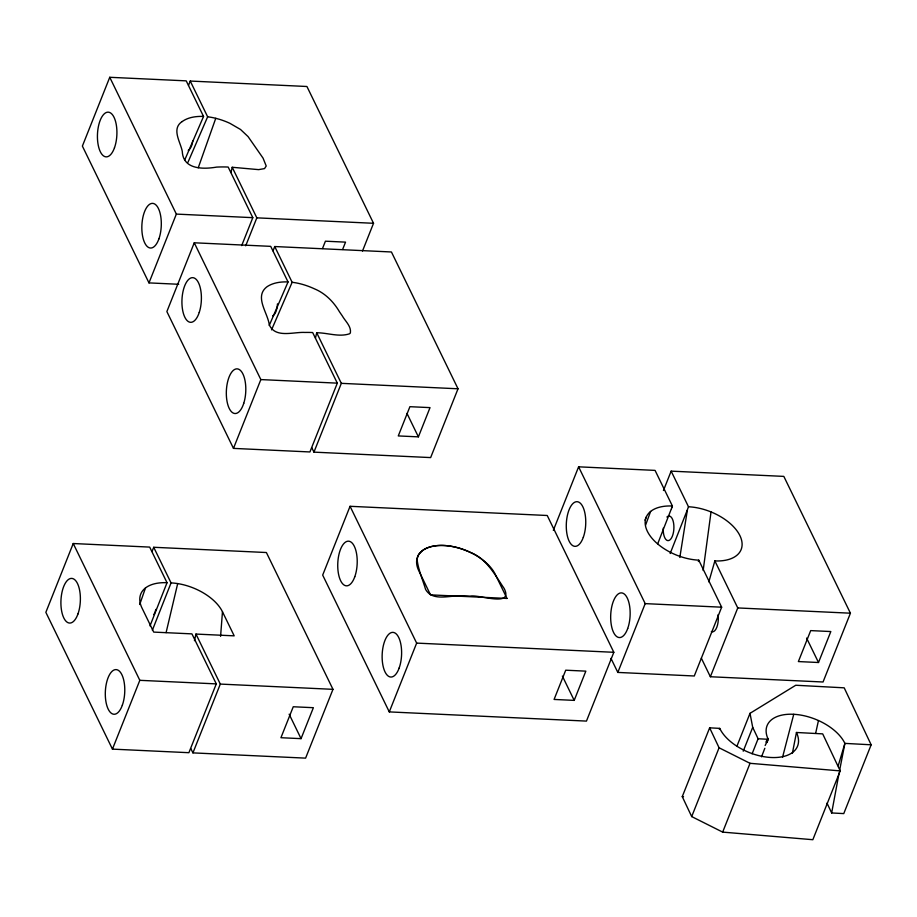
<?xml version="1.0" encoding="UTF-8"?>
<svg xmlns="http://www.w3.org/2000/svg" width="917" height="917" viewBox="0 0 917 917"><rect width="100%" height="100%" fill="white"/><g stroke="black" fill="none" stroke-linecap="round" stroke-linejoin="round"><path stroke-width="1.38" d="M220.584 636.352L222.464 611.765A42.48 23.819 21.7 0 0 171.055 582.903L153.712 547.277L266.389 552.527L332.974 689.332L305.602 758.13L192.925 752.88L190.874 748.673M703.156 570.477L711.03 511.938M671.347 508.832L672.402 506.012L671.68 507.949M679.818 557.467L687.452 509.577M736.844 746.415L750.003 713.334L795.75 685.251L844.202 687.83L871.15 744.799L843.766 813.597L831.662 812.955L839.147 772.756M796.449 732.477A42.48 23.819 21.7 0 1 770.899 757.488A42.48 23.819 21.7 0 1 719.742 728.373L709.643 727.834L682.259 796.644L691.693 816.577L722.665 832.109L812.84 839.708L840.213 770.899L822.698 733.875L796.449 732.477L792.357 753.396M839.468 771.117L844.901 743.389A42.48 23.819 21.7 0 0 794.42 714.332A42.48 23.819 21.7 0 0 767.77 738.357L765.936 742.14M815.752 732.832L818.468 720.533M194.438 640.685L195.963 634.071L234.19 635.848L222.464 611.765M230.969 172.545L232.219 167.272L258.64 169.634L264.532 168.602L266.217 166.034L263.064 158.148L248.071 136.599L240.529 129.48L229.869 123.302A45.265 25.378 21.7 0 0 219.335 119.29L215.759 118.304A41.529 23.28 21.7 0 0 207.643 116.803L190.243 81.051L306.931 86.496L373.528 223.29L362.479 251.075M166.092 632.627L177.692 583.59M315.459 338.029L316.709 332.768C327.541 332.722 338.969 337.353 349.503 333.799A7.76 4.344 21.7 0 0 350.386 332.814C351.429 326.269 345.182 321.088 342.224 315.792A273.553 153.368 21.7 0 1 339.45 311.746C333.616 301.808 325.226 293.291 314.439 288.832A45.323 25.401 21.7 0 0 304.455 284.969L302.381 284.35A41.586 23.315 21.7 0 0 292.133 282.287L274.733 246.535L391.433 251.98L458.019 388.785L430.646 457.583L313.946 452.138L311.837 447.794M782.545 757.27L793.744 714.286M698.364 561.548L698.765 560.161A42.48 23.819 21.7 0 1 647.459 531.516A42.48 23.819 21.7 0 1 671.806 505.989M701.356 658.211L710.366 676.746L823.042 681.996L850.426 613.198L783.829 476.393L671.152 471.143L688.495 506.769A42.48 23.819 21.7 0 1 739.904 535.62A42.48 23.819 21.7 0 1 714.859 560.917L708.83 581.871M838.195 765.798L844.901 743.389L871.15 744.799M139.716 604.509L145.482 587.946M198.255 167.754L215.759 118.304M645.614 525.017L650.611 511.434M719.742 728.373L719.352 729.439M767.804 740.351L767.025 742.472M688.495 506.769L687.578 509.233M671.129 509.416L657.73 543.747M687.234 510.161L670.167 553.513M764.824 748.295L761.523 756.846M167.032 582.719A42.469 23.808 21.7 0 0 141.986 608.005L153.712 632.1L191.94 633.876L216.286 683.887L188.902 752.697L112.447 749.12L45.85 612.327L73.234 543.529L149.689 547.094L167.032 582.719L149.998 625.887M171.055 582.903L152.36 630.231M184.753 159.925L203.551 116.47L186.22 80.856L109.753 77.292L82.381 146.101L148.978 282.894L178.712 284.281M188.524 85.35L190.243 81.051M148.978 282.894L176.351 214.097L109.753 77.292M194.255 242.787L166.871 311.585L233.468 448.39L309.923 451.955L337.307 383.146L312.663 332.539A100.056 56.097 21.7 0 0 304.96 332.447C293.566 331.748 275.352 338.568 269.289 324.847C267.753 312.754 254.215 296.902 266.664 286.998A44.727 25.068 21.7 0 1 274.584 283.307A42.606 23.888 21.7 0 1 288.041 281.943L270.71 246.352L194.255 242.787L260.841 379.581L233.468 448.39M241.687 245.607L252.805 217.661L228.173 167.043A103.312 57.92 21.7 0 0 216.607 167.1C203.161 169.393 183.045 169.656 182.277 151.351C180.443 141.837 171.17 128.873 182.128 121.537M245.71 245.802L256.829 217.845L232.219 167.272M152.004 551.576L153.712 547.277M273.025 250.834L274.733 246.535M112.447 749.12L139.82 680.322L73.234 543.529M322.509 248.507L325.42 241.194L345.537 242.134L342.626 249.447M192.925 752.88L220.309 684.082L195.963 634.071M313.946 452.138L341.33 383.34L316.709 332.768M350.053 506.299L322.681 575.097L389.278 711.901L586.456 721.094L613.828 652.296L547.231 515.492L350.053 506.299L416.65 643.104L389.278 711.901M418.393 436.859L430.027 407.618L409.91 406.69L398.276 435.93L418.393 436.859L406.976 413.395M301.051 738.655L313.373 707.695L293.257 706.755L280.934 737.715L301.051 738.655L289.153 714.194M553.329 530.335L578.604 466.822L655.059 470.387L672.402 506.012M645.018 520.157L646.244 517.073M574.202 700.382L585.837 671.141L565.72 670.201L554.086 699.442L574.202 700.382L562.385 676.104M663.449 490.492L671.152 471.143M698.765 560.161L721.656 607.192L694.272 675.989L617.817 672.425L645.19 603.627L578.604 466.822M710.366 676.746L737.749 607.937L714.859 560.917M691.693 816.577L719.077 747.779L709.643 727.834M743.228 751.183L752.708 727.364L750.003 713.334M752.112 753.808L758.095 738.758L752.708 727.364M722.665 832.109L750.037 763.311L840.213 770.899M818.503 662.51L830.825 631.549L810.697 630.609L798.375 661.57L818.503 662.51L806.593 638.06M269.254 325.42L288.041 281.955M187.951 162.309L207.643 116.803M271.547 329.868L292.133 282.298M765.156 745.487L768.194 739.297L767.77 738.357M176.351 214.097L252.805 217.661M256.829 217.845L373.528 223.29M260.841 379.581L337.307 383.146M341.33 383.34L458.019 388.785M645.19 603.627L721.656 607.192M737.749 607.937L850.426 613.198M416.65 643.104L613.828 652.296M139.82 680.322L216.286 683.887M220.309 684.082L332.974 689.332M758.095 738.758L768.194 739.297M682.259 796.644L683.532 796.713M719.077 747.779L750.037 763.311M610.974 658.36L617.817 672.425M827.008 803.132L831.662 812.955M666.9 517.028A12.299 5.33 -87.3 0 1 673.835 525.132A12.299 5.33 -87.3 0 1 668.78 540.526A12.299 5.33 -87.3 0 1 663.232 528.215M718.057 614.734A12.299 5.33 -87.3 0 1 716.773 627.377A12.299 5.33 -87.3 0 1 711.363 631.538M155.821 609.404A12.299 5.33 -87.3 0 1 153.747 614.619M277.473 303.859A12.299 5.33 -87.3 0 1 272.727 315.78M192.765 140.863A12.299 5.33 -87.3 0 1 188.237 150.296M182.196 121.583A43.133 24.186 21.7 0 1 203.528 116.436M417.04 558.957C418.095 569.411 422.634 579.372 425.591 589.413C432.56 601.644 449.043 595.351 460.345 595.97A100.687 56.453 21.7 0 1 470.134 596.13C478.525 594.09 514.047 607.948 504.144 588.45C494.848 574.799 486.618 558.545 470.169 552.309A45.265 25.378 21.7 0 0 459.635 548.286L457.847 547.77A42.136 23.624 21.7 0 0 429.179 547.22A44.692 25.057 21.7 0 0 422.439 550.544L418.679 554.384L417.04 558.957M506.998 598.434L430.532 594.869L418.805 570.787A42.48 23.819 21.7 0 1 443.862 545.489A42.48 23.819 21.7 0 1 495.272 574.351L506.998 598.434M583.315 537.293A22.352 9.697 -87.3 0 0 577.939 501.828A22.352 9.697 -87.3 0 0 566.775 532.937A22.352 9.697 -87.3 0 0 583.315 537.293M627.709 628.5A22.352 9.697 -87.3 0 0 622.345 593.024A22.352 9.697 -87.3 0 0 611.169 624.145A22.352 9.697 -87.3 0 0 627.709 628.5M122.339 705.196A22.352 9.697 -87.3 0 0 116.963 669.731A22.352 9.697 -87.3 0 0 105.799 700.84A22.352 9.697 -87.3 0 0 122.339 705.196M77.945 614A22.352 9.697 -87.3 0 0 72.569 578.535A22.352 9.697 -87.3 0 0 61.405 609.645A22.352 9.697 -87.3 0 0 77.945 614M354.776 576.77A22.352 9.697 -87.3 0 0 349.4 541.305A22.352 9.697 -87.3 0 0 338.235 572.414A22.352 9.697 -87.3 0 0 354.776 576.77M399.17 667.977A22.352 9.697 -87.3 0 0 393.794 632.501A22.352 9.697 -87.3 0 0 382.63 663.621A22.352 9.697 -87.3 0 0 399.17 667.977M199.253 312.41A22.352 9.697 -87.3 0 0 193.143 277.702A22.352 9.697 -87.3 0 0 182.575 309.843A22.352 9.697 -87.3 0 0 199.253 312.41M243.762 403.285A22.352 9.697 -87.3 0 0 237.377 368.875A22.352 9.697 -87.3 0 0 227.038 401.394A22.352 9.697 -87.3 0 0 243.762 403.285M114.476 147.775A22.352 9.697 -87.3 0 0 109.1 112.298A22.352 9.697 -87.3 0 0 97.924 143.419A22.352 9.697 -87.3 0 0 114.476 147.775M158.87 238.97A22.352 9.697 -87.3 0 0 153.494 203.505A22.352 9.697 -87.3 0 0 142.33 234.614A22.352 9.697 -87.3 0 0 158.87 238.97"/></g></svg>
